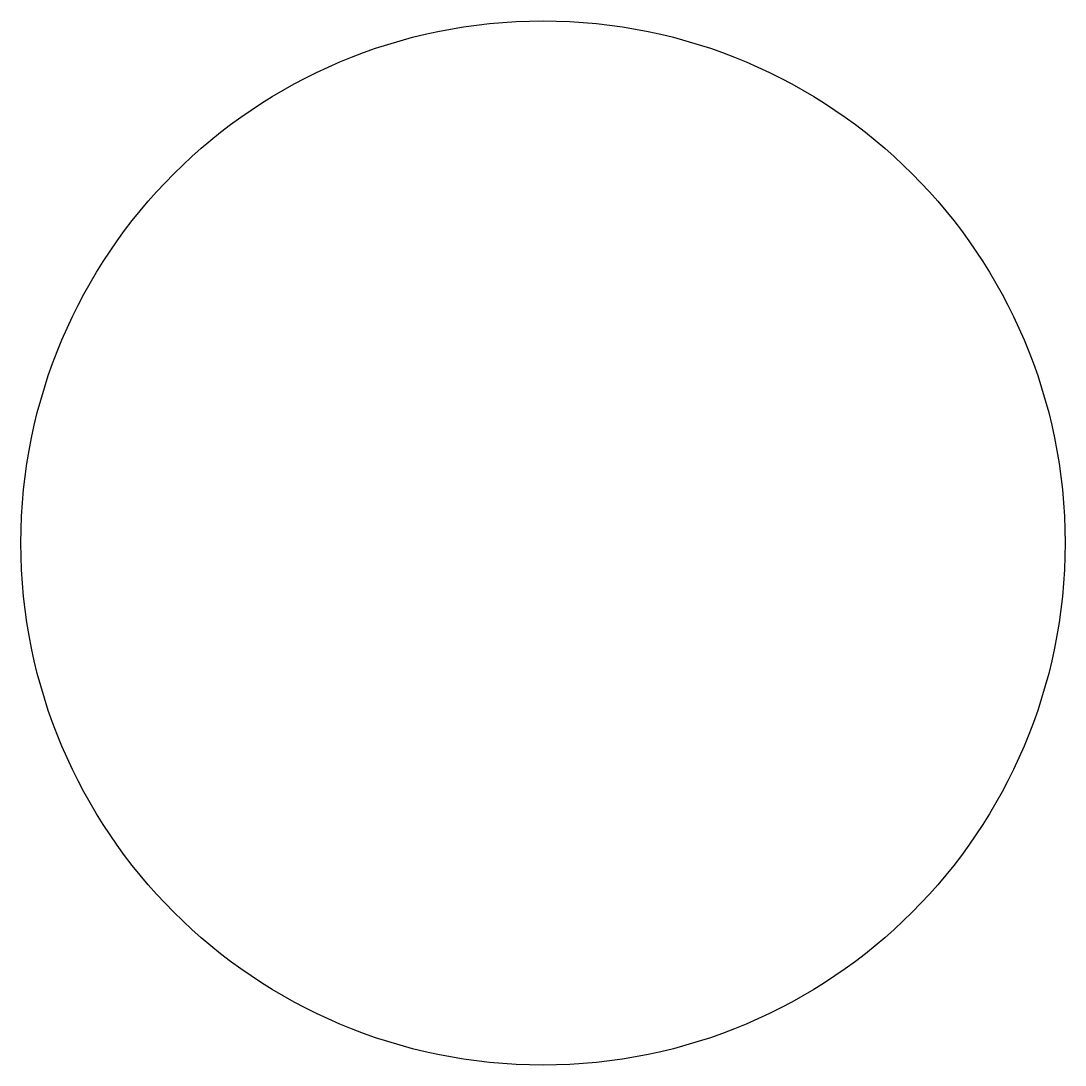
# Model space of a CAD drawing. Header units: millimetres. Extents: x -0.75 to 0.75, y -0.75 to 0.75.
import ezdxf

# ---------------------------------------------------------------- set-up
doc = ezdxf.new("R2010")
doc.units = ezdxf.units.MM

msp = doc.modelspace()

# ---------------------------------------------------------------- linework, layer by layer
at = {"color": 0}
msp.add_circle((0, 0), 0.75, dxfattribs=at)

doc.saveas('drawing.dxf')
